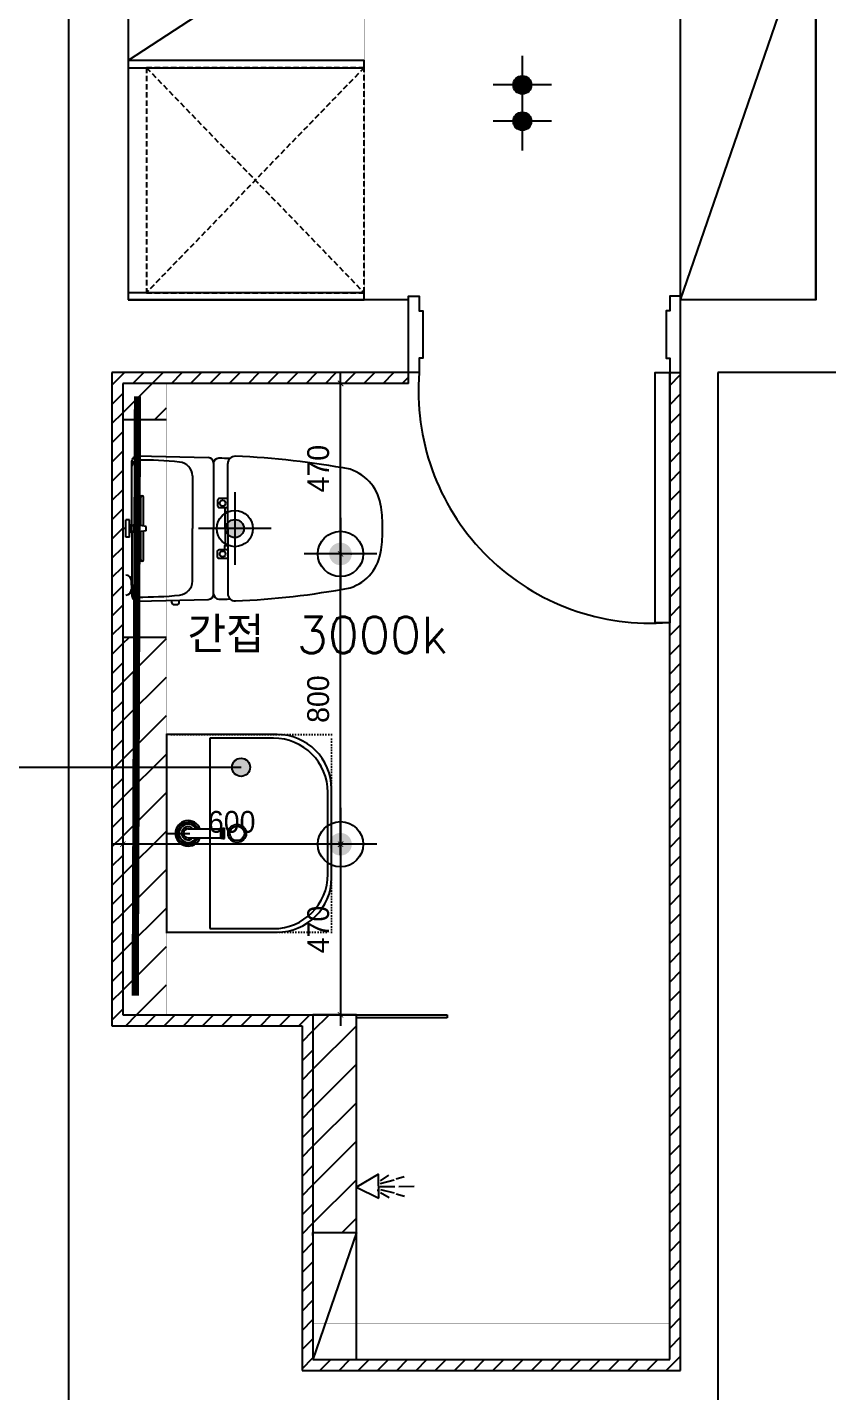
# Model space of a CAD drawing. Header units: inches. Extents: x 4000 to 56200, y 2703 to 36422.
# Drawn here: x 35303 to 37509, y 8402 to 12162 of the extents above; entities that cross this region are included whole.
import ezdxf

# ---------------------------------------------------------------- set-up
doc = ezdxf.new("R2010")
doc.units = ezdxf.units.IN
doc.header["$LTSCALE"] = 30
doc.header["$MEASUREMENT"] = 0
for name, pattern in [('DASHED', [0.75, 0.5, -0.25]), ('DOT', [0.25, 0, -0.25]), ('HIDDEN', [0.375, 0.25, -0.125])]:
    doc.linetypes.add(name, pattern=pattern)
for name, color, linetype in [('0-ELC TEXT', 7, 'Continuous'), ('03-WAL NEW', 3, 'Continuous'), ('06-C-천장', 4, 'Continuous'), ('06-FUR', 6, 'Continuous'), ('07-DIM', 5, 'Continuous'), ('07-DIM WAL', 5, 'Continuous'), ('3.기호.계단선', 30, 'Continuous'), ('BATH', 4, 'Continuous'), ('CEIL-LIGHT', 7, 'Continuous'), ('CO-BATH', 6, 'Continuous'), ('CO-DO-FR', 7, 'Continuous'), ('CO-DOOR', 8, 'Continuous'), ('fin', 5, 'Continuous'), ('FUR', 8, 'DASHED'), ('HL', 6, 'HIDDEN'), ('RC-LIGHT', 7, 'Continuous'), ('TOILET-1', 6, 'Continuous'), ('도면층2', 2, 'Continuous'), ('욕실마감선', 4, 'Continuous')]:
    doc.layers.add(name, color=color, linetype=linetype)
doc.styles.add('HY 울릉도 L', font='')
doc.styles.get("Standard").update_dxf_attribs({"font": 'txt.shx', "bigfont": 'whgtxt.shx'})
doc.styles.get('HY 울릉도 L').set_extended_font_data('HY울릉도L')
doc.dimstyles.new('30-', dxfattribs={"dimscale": 30, "dimtxt": 2, "dimasz": 1, "dimexe": 1, "dimexo": 1, "dimgap": 1, "dimtad": 1, "dimdec": 0, "dimrnd": 0.05, "dimdsep": 46, "dimlunit": 6, "dimtxsty": 'HY 울릉도 L', "dimblk": 'ARCHTICK', "dimcen": 2.5, "dimdle": 1, "dimclrd": 133, "dimclre": 133, "dimclrt": 30, "dimadec": 0, "dimazin": 0, "dimtfac": 1, "dimtdec": 0, "dimtix": 1, "dimtmove": 2, "dimatfit": 3, "dimldrblk": 'ARCHTICK', "dimfxl": 1, "dimlwd": -1, "dimlwe": -1, "dimarcsym": 0})
pattern_1 = [(45, (22239, -18986.44), (-53.03301, 53.03301), [])]

# ---------------------------------------------------------------- blocks, each defined once
blk = doc.blocks.new('AC-8')
at = {"layer": 'BATH'}
for p, q in [((-50.8, 54), (-0.1, 142.7)), ((-0.1, 142.7), (45.4, 54)), ((45.4, 54), (-50.8, 54)), ((-24.7, 46.5), (-46.3, 12.2)), ((-13.5, 47.3), (-27.7, -7.9)), ((-1.6, 49.5), (-1.6, -10.8)), ((10.4, 47.3), (24.5, -7.9)), ((21.6, 46.5), (43.2, 12.2)), ((-31.4, -16.2), (-41.1, -49)), ((-1.6, -27.3), (-1.6, -88.5)), ((28.3, -16.2), (38, -49))]:
    blk.add_line(p, q, dxfattribs=at)
blk = doc.blocks.new('도남e편한108-1003')
at = {"layer": '도면층2'}
for p, q in [((13177.7, 37571.9), (13177.7, 25896.9)), ((13342.7, 31631.9), (13342.7, 30396.9)), ((15237.7, 30396.9), (15237.7, 31631.9)), ((14114.7, 30396.9), (13342.7, 30396.9)), ((14114.7, 30196.9), (14114.7, 30396.9)), ((14114.7, 30196.9), (14114.7, 30396.9)), ((15237.7, 30396.9), (14864.7, 30396.9)), ((14864.7, 27446.9), (14864.7, 30396.9)), ((14864.7, 30196.9), (14864.7, 30396.9)), ((13297.7, 30196.9), (13297.7, 28396.9)), ((14114.7, 30196.9), (13297.7, 30196.9)), ((15302.7, 30196.9), (14967.7, 30196.9)), ((14967.7, 30196.9), (14967.7, 27211.9)), ((13297.7, 28396.9), (13821.7, 28396.9)), ((13821.7, 28396.9), (13821.7, 27446.9)), ((13821.7, 27446.9), (14864.7, 27446.9))]:
    blk.add_line(p, q, dxfattribs=at)
blk = doc.blocks.new('cjswjdeh')
at = {"layer": '03-WAL NEW'}
h = blk.add_hatch(dxfattribs=at)
h.set_pattern_fill('ANSI31', color=256, scale=600)
h.set_pattern_definition(pattern_1)
h.paths.add_polyline_path([(35686.7, 11080.5), (35686.7, 11180.5), (35566.7, 11180.5), (35566.7, 11080.5)])
h.paths.add_polyline_path([(35686.7, 10213), (35686.7, 10480.5), (35566.7, 10480.5), (35566.7, 9440.5), (35686.7, 9440.5)])
h.paths.add_polyline_path([(36103.6, 10702.4), (36536.7, 10702.4), (36536.7, 10449.3), (36103.6, 10449.3)], flags=9)
h = blk.add_hatch(dxfattribs=at)
h.set_pattern_fill('ANSI31', color=256, scale=600)
h.set_pattern_definition(pattern_1)
h.paths.add_polyline_path([(36210.7, 8965.5), (36210.7, 9432.5), (36210.7, 9440.5), (36090.7, 9440.5), (36090.7, 8840.5), (36210.7, 8840.5)])
h.paths.add_polyline_path([(36151.2, 9665.5), (36520.1, 9665.5), (36520.1, 9409.3), (36151.2, 9409.3)], flags=9)
h.paths.add_polyline_path([(35699.1, 8751), (35699.1, 9120), (35955.4, 9120), (35955.4, 8751)], flags=9)
at = {"layer": '3.기호.계단선'}
h = blk.add_hatch(dxfattribs=at)
h.set_pattern_fill('ANSI31', color=8, scale=300)
h.set_pattern_definition([(45, (22239, -18986.442), (-26.516504, 26.516504), [])])
h.paths.add_polyline_path([(35536.7, 11210.5), (35536.7, 9410.5), (36060.7, 9410.5), (36060.7, 8460.5), (37103.7, 8460.5), (37103.7, 11210.5), (37073.7, 11210.5), (37073.7, 8490.5), (36090.7, 8490.5), (36090.7, 9440.5), (35566.7, 9440.5), (35566.7, 11180.5), (36353.7, 11180.5), (36353.7, 11210.5)])
h = blk.add_hatch(color=8, dxfattribs=at)
h.dxf.hatch_style = 1
h.paths.add_polyline_path([(35850.4, 10780.5, -1), (35900.4, 10780.5, -1)])
at = {"color": 8}
for p, q in [((35575.4, 10756.5), (35575.4, 10804.5)), ((35575.4, 10780.5), (35566.7, 10780.5)), ((35686.7, 9940.5), (35751.7, 9940.5)), ((36090.7, 9440.5), (36460.7, 9440.5)), ((36460.7, 9440.5), (36460.7, 9432.5)), ((36460.7, 9432.5), (36210.7, 9432.5)), ((36090.7, 8832.5), (36090.7, 8840.5))]:
    blk.add_line(p, q, dxfattribs=at)
at = {"layer": '03-WAL NEW'}
for p, q in [((35686.7, 11080.5), (35566.7, 11080.5)), ((35686.7, 10480.5), (35566.7, 10480.5)), ((36090.7, 8840.5), (36210.7, 8840.5))]:
    blk.add_line(p, q, dxfattribs=at)
at = {"layer": '03-WAL NEW', "const_width": 1}
blk.add_lwpolyline([(35566.7, 11180.5), (35686.7, 11180.5), (35686.7, 9440.5), (35566.7, 9440.5), (35566.7, 11180.5)], dxfattribs=at)
at = {"layer": '03-WAL NEW'}
blk.add_lwpolyline([(36090.7, 8490.5), (36210.7, 8490.5), (36210.7, 9440.5), (36090.7, 9440.5)], close=True, dxfattribs=at)
at = {"layer": '06-C-천장', "color": 8}
for p, q in [((36353.7, 11210.5), (35536.7, 11210.5)), ((35536.7, 11210.5), (35536.7, 9410.5)), ((36353.7, 11180.5), (36353.7, 11210.5)), ((37103.7, 8460.5), (37103.7, 11210.5)), ((35536.7, 9410.5), (36060.7, 9410.5)), ((36060.7, 9410.5), (36060.7, 8460.5)), ((36060.7, 8460.5), (37103.7, 8460.5))]:
    blk.add_line(p, q, dxfattribs=at)
at = {"layer": '06-FUR', "color": 8}
for p, q in [((36231.7, 12495.5), (35581.7, 12070.5)), ((37103.7, 11410.5), (37476.7, 12495.5)), ((36210.7, 8840.5), (36090.7, 8490.5))]:
    blk.add_line(p, q, dxfattribs=at)
at = {"layer": '06-FUR', "color": 8, "const_width": 1}
blk.add_lwpolyline([(35581.7, 12495.5), (36231.7, 12495.5), (36231.7, 11410.5), (35581.7, 11410.5), (35581.7, 12495.5)], dxfattribs=at)
at = {"layer": '06-FUR', "color": 8}
for points in [[(37103.7, 12495.5), (37476.7, 12495.5), (37476.7, 11410.5), (37103.7, 11410.5)], [(35581.7, 12050.5), (36231.7, 12050.5), (36231.7, 12070.5), (35581.7, 12070.5)], [(35581.7, 11410.5), (36231.7, 11410.5), (36231.7, 11430.5), (35581.7, 11430.5)]]:
    blk.add_lwpolyline(points, close=True, dxfattribs=at)
at = {"layer": '3.기호.계단선', "color": 8}
for p, q in [((37073.7, 8490.5), (37073.7, 11210.5)), ((36353.7, 11180.5), (35566.7, 11180.5)), ((35566.7, 11180.5), (35566.7, 9440.5)), ((35875.4, 10880.5), (35875.4, 10680.5)), ((35975.4, 10780.5), (35775.4, 10780.5)), ((35566.7, 9440.5), (36090.7, 9440.5)), ((36090.7, 9440.5), (36090.7, 8490.5)), ((36090.7, 8490.5), (37073.7, 8490.5))]:
    blk.add_line(p, q, dxfattribs=at)
for radius in [50, 25]:
    blk.add_circle((35875.4, 10780.5), radius, dxfattribs=at)
at = {"layer": 'CO-BATH', "color": 8}
for p, q in [((35991.7, 10213), (35686.7, 10213)), ((35686.7, 10213), (35686.7, 9668)), ((35981.7, 10203), (35806.7, 10203)), ((35806.7, 10203), (35806.7, 9678)), ((36131.7, 9828), (36131.7, 10053)), ((36141.7, 9818), (36141.7, 10063)), ((35746.7, 9953), (35837.2, 9953)), ((35746.7, 9928), (35837.2, 9928)), ((35837.2, 9954), (35842.2, 9954)), ((35837.2, 9927), (35837.2, 9954)), ((35837.2, 9927), (35842.2, 9927)), ((35842.2, 9955), (35847.2, 9955)), ((35842.2, 9926), (35842.2, 9955)), ((35847.2, 9926), (35847.2, 9955)), ((35842.2, 9926), (35847.2, 9926)), ((35686.7, 9668), (35991.7, 9668)), ((35806.7, 9678), (35981.7, 9678))]:
    blk.add_line(p, q, dxfattribs=at)
at = {"layer": 'CO-BATH', "color": 8, "linetype": 'DOT'}
blk.add_lwpolyline([(36141.7, 9668), (36141.7, 10213), (35686.7, 10213), (35686.7, 9668)], close=True, dxfattribs=at)
at = {"layer": 'CO-BATH', "color": 8}
for radius in [25, 20]:
    blk.add_circle((35881.7, 9940.5), radius, dxfattribs=at)
for centre, radius, start, end in [((35981.7, 10053), 150, 0, 90), ((35991.7, 10063), 150, 0, 90), ((35746.7, 9940.5), 35, 20.9248, 339.0751), ((35746.7, 9940.5), 30, 24.6243, 335.3757), ((35746.7, 9940.5), 25, 30, 330), ((35746.7, 9940.5), 18, 43.9829, 316.017), ((35746.7, 9940.5), 12.5, 90, 270), ((35981.7, 9828), 150, 270, 0), ((35991.7, 9818), 150, 270, 0)]:
    blk.add_arc(centre, radius, start, end, dxfattribs=at)
at = {"layer": 'CO-DO-FR', "color": 8}
for points in [[(36353.7, 11210.5), (36353.7, 11420.5), (36383.7, 11420.5), (36383.7, 11380.5), (36393.7, 11380.5), (36393.7, 11250.5), (36383.7, 11250.5), (36383.7, 11210.5), (36353.7, 11210.5)], [(37103.7, 11210.5), (37103.7, 11420.5), (37073.7, 11420.5), (37073.7, 11380.5), (37063.7, 11380.5), (37063.7, 11250.5), (37073.7, 11250.5), (37073.7, 11210.5), (37103.7, 11210.5)]]:
    blk.add_lwpolyline(points, close=True, dxfattribs=at)
at = {"layer": 'CO-DOOR', "color": 8}
blk.add_lwpolyline([(37033.7, 10520.5), (37033.7, 11210.5), (37073.7, 11210.5), (37073.7, 10520.5)], close=True, dxfattribs=at)
blk.add_arc((37020.2, 11158.3), 638.7, 175.315, 272.9999, dxfattribs=at)
at = {"layer": 'fin', "color": 8}
for p, q in [((35591.8, 10788.5), (35591.8, 10953.1)), ((35816.8, 10960.9), (35816.8, 10780.5)), ((35856.1, 10780.5), (35856.1, 10959.8)), ((35759, 10925.7), (35759, 10780.5)), ((35591.8, 10772.5), (35591.8, 10607.9)), ((35759, 10635.3), (35759, 10780.5)), ((35816.8, 10600.1), (35816.8, 10780.5)), ((35856.1, 10780.5), (35856.1, 10601.2)), ((35590.4, 10624.8), (35590.4, 10637.3)), ((35590.4, 10624.8), (35590.4, 10612.3))]:
    blk.add_line(p, q, dxfattribs=at)
for points in [[(35591.8, 10953.1), (35591.8, 10965.5, -0.421209), (35607.2, 10980.5), (35802.2, 10975.9, -0.001659)], [(35816.8, 10960.9, -0.371724), (35831.5, 10975.3, -0.003515), (35862.4, 10974.4, -0.320541)], [(35591.8, 10607.9), (35591.8, 10595.5, 0.421209), (35607.2, 10580.5), (35802.2, 10585.2, 0.001659)], [(35816.8, 10600.1, 0.371724), (35831.5, 10585.8, 0.003515), (35862.4, 10586.6, 0.320541)]]:
    blk.add_lwpolyline(points, format="xyb", dxfattribs=at)
for centre, radius, start, end in [((35876.1, 10959.8), 20, 87.6667, 180), ((35787.1, 8775.7), 2205.9, 79.3919, 87.6667), ((35607.8, 10953.1), 16, 90.6884, 180), ((35619.6, 9969.2), 1000, 84.0563, 90.6884), ((35719, 10924), 40, 2.4871, 84.0563), ((35801.8, 10960.9), 15, 0, 88.6349), ((36153.8, 10824.7), 125.5, 6.5759, 71.7036), ((35876.8, 10780.5), 405.9, 0, 8.3007), ((35876.8, 10780.5), 405.9, 351.6993, 0), ((36153.8, 10736.3), 125.5, 288.2964, 353.4241), ((35575.4, 10637.3), 15, 0, 90), ((35575.4, 10612.3), 15, 270, 0), ((35607.8, 10607.9), 16, 180, 269.3116), ((35719, 10637), 40, 275.9437, 357.5129), ((35787.1, 12785.3), 2205.9, 272.3333, 280.6081), ((35619.6, 11591.8), 1000, 269.3116, 275.9437), ((35801.8, 10600.1), 15, 271.3651, 0), ((35876.1, 10601.2), 20, 180, 272.3333)]:
    blk.add_arc(centre, radius, start, end, dxfattribs=at)
at = {"layer": 'FUR', "color": 8}
for p, q in [((36231.7, 12050.5), (35631.7, 11430.5)), ((35631.7, 12050.5), (36231.7, 11430.5))]:
    blk.add_line(p, q, dxfattribs=at)
blk.add_lwpolyline([(35631.7, 11430.5), (36231.7, 11430.5), (36231.7, 12050.5), (35631.7, 12050.5)], close=True, dxfattribs=at)
at = {"layer": 'HL', "color": 8, "linetype": 'Continuous'}
for p, q in [((35616.4, 10789), (35616.4, 10867)), ((35623.4, 10788), (35623.4, 10867)), ((35585.4, 10804.5), (35575.4, 10804.5)), ((35585.4, 10756.5), (35585.4, 10804.5)), ((35590.2, 10787.4), (35585.4, 10792.9)), ((35597.2, 10791.8), (35590.2, 10787.4)), ((35631.5, 10786.5), (35597.2, 10791.8)), ((35597.2, 10769.2), (35597.2, 10791.8)), ((35849, 10780.5), (35849, 10826.8)), ((35585.4, 10756.5), (35575.4, 10756.5)), ((35590.2, 10773.6), (35585.4, 10768.1)), ((35590.2, 10773.6), (35590.2, 10787.4)), ((35597.2, 10769.2), (35590.2, 10773.6)), ((35631.5, 10774.5), (35597.2, 10769.2)), ((35616.4, 10694), (35616.4, 10772)), ((35623.4, 10694), (35623.4, 10773)), ((35631.5, 10774.5), (35631.5, 10786.5)), ((35849, 10780.5), (35849, 10734.2)), ((35701.8, 10575.6), (35701.8, 10582.8)), ((35705.8, 10571.6), (35717.9, 10571.6)), ((35721.9, 10575.6), (35721.9, 10583.2))]:
    blk.add_line(p, q, dxfattribs=at)
for points in [[(35856.1, 10863.1), (35831.9, 10863.1, 0.414214), (35827.9, 10859.1), (35827.9, 10842.6, 0.414214), (35831.9, 10838.6), (35847.4, 10838.6), (35856.1, 10838.6)], [(35847.4, 10838.6), (35847.4, 10828.8, 0.414214), (35849.4, 10826.8), (35856.1, 10826.8)], [(35856.1, 10697.9), (35831.9, 10697.9, -0.414214), (35827.9, 10701.9), (35827.9, 10718.4, -0.414214), (35831.9, 10722.4), (35847.4, 10722.4), (35856.1, 10722.4)], [(35847.4, 10722.4), (35847.4, 10732.2, -0.414214), (35849.4, 10734.2), (35856.1, 10734.2)]]:
    blk.add_lwpolyline(points, format="xyb", dxfattribs=at)
for centre in [(35841.8, 10850.5), (35841.8, 10710.5)]:
    blk.add_circle(centre, 8, dxfattribs=at)
for centre, radius, start, end in [((35619.9, 10867), 3.5, 0, 180), ((35619.9, 10694), 3.5, 180, 0), ((35705.8, 10575.6), 4, 180, 270), ((35717.9, 10575.6), 4, 270, 0)]:
    blk.add_arc(centre, radius, start, end, dxfattribs=at)
at = {"layer": '욕실마감선', "color": 8}
for p, q in [((36267.7, 8957.1), (36269.8, 8957.1)), ((36268.6, 8976.7), (36269.6, 8976.8))]:
    blk.add_line(p, q, dxfattribs=at)
at = {"layer": '06-C-천장'}
blk.add_blockref('도남e편한108-1003', (22239, -18986.4), dxfattribs=at)
at = {"layer": 'TOILET-1', "color": 8, "linetype": 'Continuous', "xscale": -0.688020793516689, "yscale": 0.688020793516689, "zscale": 0.6880207935166889, "rotation": 90.55686993730671}
blk.add_blockref('AC-8', (36308.9, 8966.4), dxfattribs=at)
blk = doc.blocks.new('1')
at = {"linetype": 'Continuous'}
h = blk.add_hatch(color=4, dxfattribs=at)
h.dxf.hatch_style = 1
edge = h.paths.add_edge_path()
edge.add_arc((11539653.5, -14273503.8), 37.5, 0, 360)
at = {"color": 1, "linetype": 'Continuous'}
for p, q in [((11539653.5, -14273637.1), (11539653.5, -14273370.5)), ((11539520.2, -14273503.8), (11539786.8, -14273503.8))]:
    blk.add_line(p, q, dxfattribs=at)
at = {"color": 4, "linetype": 'Continuous'}
for radius in [41.5, 37.5]:
    blk.add_circle((11539653.5, -14273503.8), radius, dxfattribs=at)
blk = doc.blocks.new('hallogen')
h = blk.add_hatch(color=256)
h.dxf.hatch_style = 1
edge = h.paths.add_edge_path()
edge.add_arc((48591.7, 60854.3), 31.2, 0, 360, ccw=False)
at = {"color": 1, "linetype": 'Continuous'}
for p, q in [((48591.7, 60954.3), (48591.7, 60754.3)), ((48691.7, 60854.3), (48491.7, 60854.3))]:
    blk.add_line(p, q, dxfattribs=at)
at = {"color": 4, "linetype": 'Continuous'}
blk.add_circle((48591.7, 60854.3), 62.5, dxfattribs=at)
blk = doc.blocks.new('_ARCHTICK')
at = {"color": 0, "linetype": 'ByBlock', "const_width": 0.075}
blk.add_lwpolyline([(-0.25, -0.25), (0.25, 0.25)], dxfattribs=at)
blk = doc.blocks.new('*D214')
at = {"layer": '07-DIM WAL', "color": 133, "transparency": 16777216}
for p, q in [((36166.7, 9880.5), (36166.7, 10740.5)), ((36194.8, 10710.5), (36196.7, 10710.5)), ((36136.7, 9910.5), (36136.7, 9910.5))]:
    blk.add_line(p, q, dxfattribs=at)
at = {"layer": 'Defpoints', "color": 0, "transparency": 16777216}
for p in [(36164.8, 10710.5), (36166.7, 10710.5), (36166.7, 9910.5)]:
    blk.add_point(p, dxfattribs=at)
at = {"layer": '07-DIM WAL', "color": 133, "transparency": 16777216, "xscale": 30, "yscale": 30, "zscale": 30}
for p, rotation in [((36166.7, 10710.5), 90), ((36166.7, 9910.5), 270)]:
    blk.add_blockref('_ARCHTICK', p, dxfattribs=dict(at, rotation=rotation))
at = {"layer": '07-DIM WAL', "color": 30, "transparency": 16777216, "insert": (36105.3, 10310.5), "char_height": 60, "attachment_point": 5, "rotation": 90, "style": 'HY 울릉도 L'}
blk.add_mtext('800', dxfattribs=at)
blk = doc.blocks.new('*D215')
at = {"layer": '07-DIM WAL', "color": 133, "transparency": 16777216}
for p, q in [((36166.7, 10680.5), (36166.7, 11210.5)), ((36136.7, 11180.5), (36136.7, 11180.5)), ((36136.7, 10710.5), (36136.7, 10710.5))]:
    blk.add_line(p, q, dxfattribs=at)
at = {"layer": 'Defpoints', "color": 0, "transparency": 16777216}
for p in [(36166.7, 11180.5), (36166.7, 11180.5), (36166.7, 10710.5)]:
    blk.add_point(p, dxfattribs=at)
at = {"layer": '07-DIM WAL', "color": 133, "transparency": 16777216, "xscale": 30, "yscale": 30, "zscale": 30}
for p, rotation in [((36166.7, 11180.5), 90), ((36166.7, 10710.5), 270)]:
    blk.add_blockref('_ARCHTICK', p, dxfattribs=dict(at, rotation=rotation))
at = {"layer": '07-DIM WAL', "color": 30, "transparency": 16777216, "insert": (36105.4, 10945.5), "char_height": 60, "attachment_point": 5, "rotation": 90, "style": 'HY 울릉도 L'}
blk.add_mtext('470', dxfattribs=at)
blk = doc.blocks.new('*D216')
at = {"layer": '07-DIM WAL', "color": 133, "transparency": 16777216}
for p, q in [((35566.7, 9940.5), (35566.7, 9940.5)), ((36166.7, 9940.5), (36166.7, 9940.5)), ((36196.7, 9910.5), (35536.7, 9910.5))]:
    blk.add_line(p, q, dxfattribs=at)
at = {"layer": 'Defpoints', "color": 0, "transparency": 16777216}
for p in [(35566.7, 9910.5), (35566.7, 9910.5), (36166.7, 9910.5)]:
    blk.add_point(p, dxfattribs=at)
at = {"layer": '07-DIM WAL', "color": 133, "transparency": 16777216, "xscale": 30, "yscale": 30, "zscale": 30, "rotation": 180}
blk.add_blockref('_ARCHTICK', (35566.7, 9910.5), dxfattribs=at)
at = {"layer": '07-DIM WAL', "color": 133, "transparency": 16777216, "xscale": 30, "yscale": 30, "zscale": 30}
blk.add_blockref('_ARCHTICK', (36166.7, 9910.5), dxfattribs=at)
at = {"layer": '07-DIM WAL', "color": 30, "transparency": 16777216, "insert": (35866.7, 9971.8), "char_height": 60, "attachment_point": 5, "style": 'HY 울릉도 L'}
blk.add_mtext('600', dxfattribs=at)
blk = doc.blocks.new('*D217')
at = {"layer": '07-DIM WAL', "color": 133, "transparency": 16777216}
for p, q in [((36166.7, 9940.5), (36166.7, 9410.5)), ((36136.7, 9910.5), (36136.7, 9910.5)), ((36136.7, 9440.5), (36136.7, 9440.5))]:
    blk.add_line(p, q, dxfattribs=at)
at = {"layer": 'Defpoints', "color": 0, "transparency": 16777216}
for p in [(36166.7, 9910.5), (36166.7, 9440.5), (36166.7, 9440.5)]:
    blk.add_point(p, dxfattribs=at)
at = {"layer": '07-DIM WAL', "color": 133, "transparency": 16777216, "xscale": 30, "yscale": 30, "zscale": 30}
for p, rotation in [((36166.7, 9910.5), 90), ((36166.7, 9440.5), 270)]:
    blk.add_blockref('_ARCHTICK', p, dxfattribs=dict(at, rotation=rotation))
at = {"layer": '07-DIM WAL', "color": 30, "transparency": 16777216, "insert": (36105.4, 9675.5), "char_height": 60, "attachment_point": 5, "rotation": 90, "style": 'HY 울릉도 L'}
blk.add_mtext('470', dxfattribs=at)

msp = doc.modelspace()

# ---------------------------------------------------------------- hatches: boundary and pattern name
at = {"layer": '0-ELC TEXT'}
h = msp.add_hatch(color=256, dxfattribs=at)
h.dxf.hatch_style = 1
edge = h.paths.add_edge_path()
edge.add_arc((35892.6, 10122.6), 25, 90, 450)

# ---------------------------------------------------------------- linework, layer by layer
msp.add_line((34730.2, 10122.6), (35892.6, 10122.6), dxfattribs=at)
msp.add_circle((35892.6, 10122.6), 25, dxfattribs=at)
at = {"layer": 'CEIL-LIGHT', "color": 10, "linetype": 'HIDDEN', "ltscale": 10, "const_width": 20}
msp.add_lwpolyline([(35600.9, 9493.2), (35607.2, 11145.1)], dxfattribs=at)
at = {"layer": 'CEIL-LIGHT', "const_width": 1}
msp.add_lwpolyline([(36090.7, 8490.5), (36090.7, 8590.5), (37073.7, 8590.5), (37073.7, 8490.5)], dxfattribs=at)

# ---------------------------------------------------------------- block references
at = {"layer": '07-DIM'}
msp.add_blockref('cjswjdeh', (0, 0), dxfattribs=at)
at = {"layer": 'RC-LIGHT', "xscale": 0.6024096385271789, "yscale": 0.6024096385271789, "zscale": 0.6024096385271789, "rotation": 180}
for p in [(6988266.1, -8586493.3), (6988266.1, -8586593.3)]:
    msp.add_blockref('1', p, dxfattribs=at)
at = {"layer": 'RC-LIGHT'}
for p in [(-12425.1, -50143.8), (-12425.1, -50943.8)]:
    msp.add_blockref('hallogen', p, dxfattribs=at)

# ---------------------------------------------------------------- texts
at = {"layer": '3.기호.계단선', "color": 10}
msp.add_text('간접 3000k', height=100, dxfattribs=at).set_placement((35745.2, 10437.4))

# ---------------------------------------------------------------- dimensions: what is measured, and where the dimension line sits
at = {"layer": '07-DIM WAL'}
for base, p1, p2, picture, middle in [((36166.7, 11180.5), (36166.7, 10710.5), (36166.7, 11180.5), '*D215', (36105.4, 10945.5)), ((36166.7, 10710.5), (36166.7, 9910.5), (36164.8, 10710.5), '*D214', (36105.3, 10310.5)), ((36166.7, 9440.5), (36166.7, 9910.5), (36166.7, 9440.5), '*D217', (36105.4, 9675.5))]:
    dim = msp.add_linear_dim(base=base, p1=p1, p2=p2, angle=90, dimstyle='30-', dxfattribs=at)
    dim.commit()
    dim.dimension.update_dxf_attribs({"geometry": picture, "text_midpoint": middle})
dim = msp.add_linear_dim(base=(35566.7, 9910.5), p1=(36166.7, 9910.5), p2=(35566.7, 9910.5), dimstyle='30-', dxfattribs=at)
dim.commit()
dim.dimension.update_dxf_attribs({"geometry": '*D216', "text_midpoint": (35866.7, 9971.8)})

doc.saveas('drawing.dxf')
